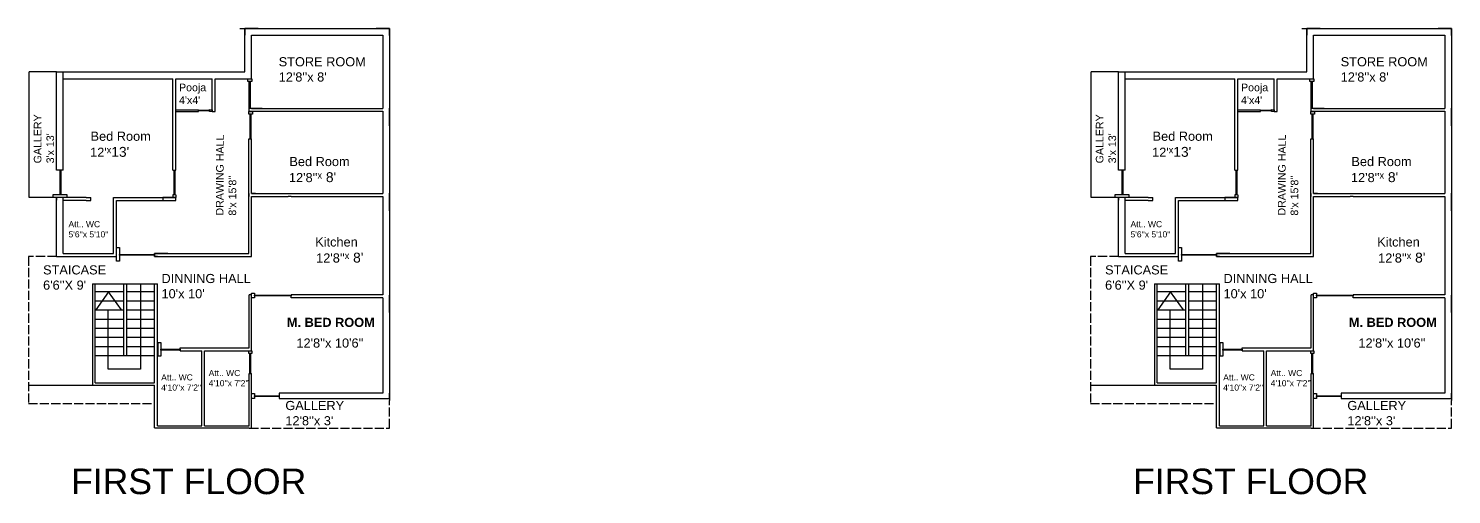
# Model space of a CAD drawing. Header units: feet. Extents: x -818749 to 7402802, y -779513 to 6609444.
# Drawn here: x -817552 to -815680, y -775406 to -774793 of the extents above; entities that cross this region are included whole.
import ezdxf

# ---------------------------------------------------------------- set-up
doc = ezdxf.new("R2010")
doc.units = ezdxf.units.FT
doc.header["$MEASUREMENT"] = 0
doc.linetypes.add('ACAD_ISO02W100', pattern=[15, 12, -3])
doc.linetypes.add('CENTER2', pattern=[1.125, 0.75, -0.125, 0.125, -0.125])
doc.layers.add('GRID', color=7, linetype='CENTER2', plot=False)
doc.styles.get("Standard").update_dxf_attribs({"font": 'arial.ttf'})

msp = doc.modelspace()

# ---------------------------------------------------------------- linework, layer by layer
at = {"linetype": 'ACAD_ISO02W100'}
for p, q in [((-817273.81727, -774793.48797), (-817267.27457, -774793.48797)), ((-817273.81727, -774793.48797), (-817267.27457, -774793.48797)), ((-815877.15044, -774793.48797), (-815870.60775, -774793.48797)), ((-815877.15044, -774793.48797), (-815870.60775, -774793.48797)), ((-817514.95457, -775093.16797), (-817551.79488, -775093.16773)), ((-817551.79488, -775093.16773), (-817551.79488, -775286.32797)), ((-817514.95457, -775093.16797), (-817551.79488, -775093.16773)), ((-817551.79488, -775093.16773), (-817551.79488, -775286.32797)), ((-816118.28775, -775093.16797), (-816155.12805, -775093.16773)), ((-816155.12805, -775093.16773), (-816155.12805, -775286.32797)), ((-816118.28775, -775093.16797), (-816155.12805, -775093.16773)), ((-816155.12805, -775093.16773), (-816155.12805, -775286.32797)), ((-817551.79488, -775286.32797), (-817385.94113, -775286.32962)), ((-817551.79488, -775286.32797), (-817385.94113, -775286.32962)), ((-817382.11457, -775282.48797), (-817382.11457, -775282.48797)), ((-817382.11457, -775282.48797), (-817382.11457, -775282.48797)), ((-817382.11457, -775282.48797), (-817382.11457, -775282.48797)), ((-817382.11457, -775282.48797), (-817382.11457, -775282.48797)), ((-817076.95457, -775318.5007), (-817076.95457, -775282.54067)), ((-817076.95457, -775318.5007), (-817076.95457, -775282.54067)), ((-816155.12805, -775286.32797), (-815989.27431, -775286.32962)), ((-816155.12805, -775286.32797), (-815989.27431, -775286.32962)), ((-815985.44775, -775282.48797), (-815985.44775, -775282.48797)), ((-815985.44775, -775282.48797), (-815985.44775, -775282.48797)), ((-815985.44775, -775282.48797), (-815985.44775, -775282.48797)), ((-815985.44775, -775282.48797), (-815985.44775, -775282.48797)), ((-815680.28775, -775318.5007), (-815680.28775, -775282.54067)), ((-815680.28775, -775318.5007), (-815680.28775, -775282.54067)), ((-817261.38233, -775318.5007), (-817076.95457, -775318.5007)), ((-817261.38233, -775318.5007), (-817076.95457, -775318.5007)), ((-815864.71551, -775318.5007), (-815680.28775, -775318.5007)), ((-815864.71551, -775318.5007), (-815680.28775, -775318.5007))]:
    msp.add_line(p, q, dxfattribs=at)
for p, q in [((-817267.27457, -774793.48797), (-817076.95457, -774793.48797)), ((-817267.27457, -774850.48797), (-817267.27457, -774793.48797)), ((-817267.27457, -774793.48797), (-817076.95457, -774793.48797)), ((-817267.27457, -774850.48797), (-817267.27457, -774793.48797)), ((-817258.27457, -774802.48797), (-817085.95457, -774802.48797)), ((-817258.27457, -774850.48797), (-817258.27457, -774802.48797)), ((-817258.27457, -774802.48797), (-817085.95457, -774802.48797)), ((-817258.27457, -774850.48797), (-817258.27457, -774802.48797)), ((-817085.95457, -774802.48797), (-817085.95457, -774850.48797)), ((-817085.95457, -774802.48797), (-817085.95457, -774850.48797)), ((-817076.95457, -774793.48797), (-817076.95457, -775282.54067)), ((-817076.95457, -774793.48797), (-817076.95457, -775282.54067)), ((-815870.60775, -774793.48797), (-815680.28775, -774793.48797)), ((-815870.60775, -774850.48797), (-815870.60775, -774793.48797)), ((-815870.60775, -774793.48797), (-815680.28775, -774793.48797)), ((-815870.60775, -774850.48797), (-815870.60775, -774793.48797)), ((-815861.60775, -774802.48797), (-815689.28775, -774802.48797)), ((-815861.60775, -774850.48797), (-815861.60775, -774802.48797)), ((-815861.60775, -774802.48797), (-815689.28775, -774802.48797)), ((-815861.60775, -774850.48797), (-815861.60775, -774802.48797)), ((-815689.28775, -774802.48797), (-815689.28775, -774850.48797)), ((-815689.28775, -774802.48797), (-815689.28775, -774850.48797)), ((-815680.28775, -774793.48797), (-815680.28775, -775282.54067)), ((-815680.28775, -774793.48797), (-815680.28775, -775282.54067)), ((-817505.95457, -774850.48797), (-817267.27457, -774850.48797)), ((-817505.95457, -774850.48797), (-817267.27457, -774850.48797)), ((-817505.95457, -774859.48797), (-817361.95457, -774859.48797)), ((-817505.95457, -774979.48797), (-817505.95457, -774859.48797)), ((-817505.95457, -774859.48797), (-817361.95457, -774859.48797)), ((-817505.95457, -774979.48797), (-817505.95457, -774859.48797)), ((-817361.95457, -774979.48797), (-817361.95457, -774859.48797)), ((-817361.95457, -774979.48797), (-817361.95457, -774859.48797)), ((-817358.11457, -774859.48797), (-817310.11457, -774859.48797)), ((-817358.11457, -774979.48797), (-817358.11457, -774859.48797)), ((-817358.11457, -774859.48797), (-817310.11457, -774859.48797)), ((-817358.11457, -774979.48797), (-817358.11457, -774859.48797)), ((-817310.11457, -774902.50383), (-817310.11457, -774859.48797)), ((-817310.11457, -774902.50383), (-817310.11457, -774859.48797)), ((-817306.27457, -774859.48797), (-817262.11457, -774859.48797)), ((-817306.27457, -774902.50383), (-817306.27457, -774859.48797)), ((-817306.27457, -774859.48797), (-817258.27457, -774859.48797)), ((-817306.27457, -774902.50383), (-817306.27457, -774859.48797)), ((-817258.27457, -774859.48797), (-817258.27457, -774850.48797)), ((-817258.27457, -774859.48797), (-817258.27457, -774850.48797)), ((-817085.95457, -774850.48797), (-817085.95457, -774898.48797)), ((-817085.95457, -774850.48797), (-817085.95457, -774898.48797)), ((-816109.28775, -774850.48797), (-815870.60775, -774850.48797)), ((-816109.28775, -774850.48797), (-815870.60775, -774850.48797)), ((-816109.28775, -774859.48797), (-815965.28775, -774859.48797)), ((-816109.28775, -774979.48797), (-816109.28775, -774859.48797)), ((-816109.28775, -774859.48797), (-815965.28775, -774859.48797)), ((-816109.28775, -774979.48797), (-816109.28775, -774859.48797)), ((-815965.28775, -774979.48797), (-815965.28775, -774859.48797)), ((-815965.28775, -774979.48797), (-815965.28775, -774859.48797)), ((-815961.44775, -774859.48797), (-815913.44775, -774859.48797)), ((-815961.44775, -774979.48797), (-815961.44775, -774859.48797)), ((-815961.44775, -774859.48797), (-815913.44775, -774859.48797)), ((-815961.44775, -774979.48797), (-815961.44775, -774859.48797)), ((-815913.44775, -774902.50383), (-815913.44775, -774859.48797)), ((-815913.44775, -774902.50383), (-815913.44775, -774859.48797)), ((-815909.60775, -774859.48797), (-815865.44775, -774859.48797)), ((-815909.60775, -774902.50383), (-815909.60775, -774859.48797)), ((-815909.60775, -774859.48797), (-815861.60775, -774859.48797)), ((-815909.60775, -774902.50383), (-815909.60775, -774859.48797)), ((-815861.60775, -774859.48797), (-815861.60775, -774850.48797)), ((-815861.60775, -774859.48797), (-815861.60775, -774850.48797)), ((-815689.28775, -774850.48797), (-815689.28775, -774898.48797)), ((-815689.28775, -774850.48797), (-815689.28775, -774898.48797)), ((-817358.11457, -774900.30494), (-817328.11457, -774900.30494)), ((-817358.11457, -774902.50383), (-817328.11457, -774902.50383)), ((-817358.11457, -774902.50383), (-817328.11457, -774902.50383)), ((-817358.11457, -774902.50383), (-817328.11457, -774902.50383)), ((-817328.11457, -774902.50383), (-817328.11457, -774900.30494)), ((-817310.11457, -774902.50383), (-817306.27457, -774902.50383)), ((-817310.11457, -774902.50383), (-817306.27457, -774902.50383)), ((-817310.11457, -774902.50383), (-817306.27457, -774902.50383)), ((-817310.11457, -774902.50383), (-817306.27457, -774902.50383)), ((-817258.27457, -774898.48797), (-817085.95457, -774898.48797)), ((-817253.32628, -774898.48797), (-817085.95457, -774898.48797)), ((-817253.32628, -774902.32797), (-817085.95457, -774902.32797)), ((-817085.95457, -774902.32797), (-817085.95457, -775010.32797)), ((-817085.95457, -774902.32797), (-817085.95457, -775010.32797)), ((-815961.44775, -774900.30494), (-815931.44775, -774900.30494)), ((-815961.44775, -774902.50383), (-815931.44775, -774902.50383)), ((-815961.44775, -774902.50383), (-815931.44775, -774902.50383)), ((-815961.44775, -774902.50383), (-815931.44775, -774902.50383)), ((-815931.44775, -774902.50383), (-815931.44775, -774900.30494)), ((-815913.44775, -774902.50383), (-815909.60775, -774902.50383)), ((-815913.44775, -774902.50383), (-815909.60775, -774902.50383)), ((-815913.44775, -774902.50383), (-815909.60775, -774902.50383)), ((-815913.44775, -774902.50383), (-815909.60775, -774902.50383)), ((-815861.60775, -774898.48797), (-815689.28775, -774898.48797)), ((-815856.65946, -774898.48797), (-815689.28775, -774898.48797)), ((-815856.65946, -774902.32797), (-815689.28775, -774902.32797)), ((-815689.28775, -774902.32797), (-815689.28775, -775010.32797)), ((-815689.28775, -774902.32797), (-815689.28775, -775010.32797)), ((-817262.11457, -775089.32797), (-817262.11457, -774938.32797)), ((-817262.11457, -774938.32797), (-817258.27457, -774938.32797)), ((-817262.11457, -775089.32797), (-817262.11457, -774938.32797)), ((-817258.27457, -775010.32797), (-817258.27457, -774938.32797)), ((-817258.27457, -775010.32797), (-817258.27457, -774938.32797)), ((-815865.44775, -775089.32797), (-815865.44775, -774938.32797)), ((-815865.44775, -774938.32797), (-815861.60775, -774938.32797)), ((-815865.44775, -775089.32797), (-815865.44775, -774938.32797)), ((-815861.60775, -775010.32797), (-815861.60775, -774938.32797)), ((-815861.60775, -775010.32797), (-815861.60775, -774938.32797)), ((-817361.95457, -774979.48797), (-817358.11457, -774979.48797)), ((-815965.28775, -774979.48797), (-815961.44775, -774979.48797)), ((-817514.95457, -775093.15166), (-817514.95457, -775015.47187)), ((-817505.95457, -775015.48797), (-817505.95457, -775015.43301)), ((-817505.95457, -775015.48797), (-817505.95457, -775015.43301)), ((-817505.95457, -775089.32797), (-817505.95457, -775015.48797)), ((-817505.95457, -775089.32797), (-817505.95457, -775019.32797)), ((-817475.95457, -775015.48797), (-817469.95457, -775015.48797)), ((-817475.95457, -775015.48797), (-817469.95457, -775015.48797)), ((-817475.95457, -775019.32797), (-817469.95457, -775019.32797)), ((-817475.95457, -775019.32797), (-817469.95457, -775019.32797)), ((-817469.95457, -775019.32797), (-817469.95457, -775015.48797)), ((-817439.95457, -775015.48797), (-817361.95457, -775015.48797)), ((-817439.95457, -775015.48797), (-817358.11457, -775015.48797)), ((-817439.95457, -775089.32797), (-817439.95457, -775019.32797)), ((-817439.95457, -775089.32797), (-817439.95457, -775019.32797)), ((-817436.11457, -775019.32797), (-817361.95457, -775019.32797)), ((-817436.11457, -775089.32797), (-817436.11457, -775019.32797)), ((-817436.11457, -775019.32797), (-817358.11457, -775019.32797)), ((-817436.11457, -775093.16797), (-817436.11457, -775019.32797)), ((-817358.11457, -775019.32797), (-817358.11457, -775015.48797)), ((-817358.11457, -775019.32797), (-817358.11457, -775015.48797)), ((-817258.27457, -775010.32797), (-817085.95457, -775010.32797)), ((-817258.27457, -775010.32797), (-817085.95457, -775010.32797)), ((-817258.27457, -775014.16797), (-817210.27457, -775014.16797)), ((-817258.27457, -775089.32797), (-817258.27457, -775014.16797)), ((-817258.27457, -775014.16797), (-817210.27457, -775014.16797)), ((-817258.27457, -775089.32797), (-817258.27457, -775014.16797)), ((-817206.43457, -775014.16797), (-817165.49569, -775014.16797)), ((-817206.43457, -775014.16797), (-817165.49569, -775014.16797)), ((-817165.49569, -775014.16797), (-817085.95457, -775014.16797)), ((-817161.65569, -775014.16797), (-817085.95457, -775014.16797)), ((-817085.95457, -775014.16797), (-817085.95457, -775143.70067)), ((-817085.95457, -775014.16797), (-817085.95457, -775143.70067)), ((-816118.28775, -775093.15166), (-816118.28775, -775015.47187)), ((-816109.28775, -775015.48797), (-816109.28775, -775015.43301)), ((-816109.28775, -775015.48797), (-816109.28775, -775015.43301)), ((-816109.28775, -775089.32797), (-816109.28775, -775015.48797)), ((-816109.28775, -775089.32797), (-816109.28775, -775019.32797)), ((-816079.28775, -775015.48797), (-816073.28775, -775015.48797)), ((-816079.28775, -775015.48797), (-816073.28775, -775015.48797)), ((-816079.28775, -775019.32797), (-816073.28775, -775019.32797)), ((-816079.28775, -775019.32797), (-816073.28775, -775019.32797)), ((-816073.28775, -775019.32797), (-816073.28775, -775015.48797)), ((-816043.28775, -775015.48797), (-815965.28775, -775015.48797)), ((-816043.28775, -775015.48797), (-815961.44775, -775015.48797)), ((-816043.28775, -775089.32797), (-816043.28775, -775019.32797)), ((-816043.28775, -775089.32797), (-816043.28775, -775019.32797)), ((-816039.44775, -775019.32797), (-815965.28775, -775019.32797)), ((-816039.44775, -775089.32797), (-816039.44775, -775019.32797)), ((-816039.44775, -775019.32797), (-815961.44775, -775019.32797)), ((-816039.44775, -775093.16797), (-816039.44775, -775019.32797)), ((-815961.44775, -775019.32797), (-815961.44775, -775015.48797)), ((-815961.44775, -775019.32797), (-815961.44775, -775015.48797)), ((-815861.60775, -775010.32797), (-815689.28775, -775010.32797)), ((-815861.60775, -775010.32797), (-815689.28775, -775010.32797)), ((-815861.60775, -775014.16797), (-815813.60775, -775014.16797)), ((-815861.60775, -775089.32797), (-815861.60775, -775014.16797)), ((-815861.60775, -775014.16797), (-815813.60775, -775014.16797)), ((-815861.60775, -775089.32797), (-815861.60775, -775014.16797)), ((-815809.76775, -775014.16797), (-815768.82886, -775014.16797)), ((-815809.76775, -775014.16797), (-815768.82886, -775014.16797)), ((-815768.82886, -775014.16797), (-815689.28775, -775014.16797)), ((-815764.98886, -775014.16797), (-815689.28775, -775014.16797)), ((-815689.28775, -775014.16797), (-815689.28775, -775143.70067)), ((-815689.28775, -775014.16797), (-815689.28775, -775143.70067)), ((-817514.95457, -775093.16797), (-817436.11457, -775093.16797)), ((-817514.95457, -775093.16797), (-817436.11457, -775093.16797)), ((-817505.95457, -775089.32797), (-817439.95457, -775089.32797)), ((-817505.95457, -775089.32797), (-817439.95457, -775089.32797)), ((-817386.19038, -775089.32797), (-817361.95457, -775089.32797)), ((-817386.19038, -775089.32797), (-817358.11457, -775089.32797)), ((-817386.19038, -775089.32797), (-817386.19038, -775093.16797)), ((-817386.19038, -775093.16797), (-817386.19038, -775089.32797)), ((-817386.19038, -775093.16797), (-817385.95457, -775093.16797)), ((-817386.19038, -775093.16797), (-817385.95457, -775093.16797)), ((-817386.19038, -775093.16797), (-817386.19038, -775093.16797)), ((-817382.11457, -775093.16797), (-817385.95457, -775093.16797)), ((-817382.11457, -775093.16797), (-817262.11457, -775093.16797)), ((-817382.11457, -775093.16797), (-817262.11457, -775093.16797)), ((-817358.11457, -775089.32797), (-817262.11457, -775089.32797)), ((-817358.11457, -775089.32797), (-817262.11457, -775089.32797)), ((-816118.28775, -775093.16797), (-816039.44775, -775093.16797)), ((-816118.28775, -775093.16797), (-816039.44775, -775093.16797)), ((-816109.28775, -775089.32797), (-816043.28775, -775089.32797)), ((-816109.28775, -775089.32797), (-816043.28775, -775089.32797)), ((-815989.52355, -775089.32797), (-815965.28775, -775089.32797)), ((-815989.52355, -775089.32797), (-815961.44775, -775089.32797)), ((-815989.52355, -775089.32797), (-815989.52355, -775093.16797)), ((-815989.52355, -775093.16797), (-815989.52355, -775089.32797)), ((-815989.52355, -775093.16797), (-815989.28775, -775093.16797)), ((-815989.52355, -775093.16797), (-815989.28775, -775093.16797)), ((-815989.52355, -775093.16797), (-815989.52355, -775093.16797)), ((-815985.44775, -775093.16797), (-815989.28775, -775093.16797)), ((-815985.44775, -775093.16797), (-815865.44775, -775093.16797)), ((-815985.44775, -775093.16797), (-815865.44775, -775093.16797)), ((-815961.44775, -775089.32797), (-815865.44775, -775089.32797)), ((-815961.44775, -775089.32797), (-815865.44775, -775089.32797)), ((-817467.79488, -775129.16728), (-817385.95457, -775129.16797)), ((-817467.79488, -775129.16728), (-817385.95457, -775129.16797)), ((-817463.95598, -775259.32833), (-817463.95488, -775129.16731)), ((-817463.95598, -775259.32833), (-817463.95488, -775129.16731)), ((-817463.95496, -775139.32833), (-817426.95481, -775139.32864)), ((-817463.95496, -775139.32833), (-817426.95481, -775139.32864)), ((-817446.60013, -775139.66341), (-817462.99954, -775163.32847)), ((-817446.60013, -775139.66341), (-817462.99954, -775163.32847)), ((-817429.36755, -775163.32847), (-817446.60013, -775139.66341)), ((-817429.36755, -775163.32847), (-817446.60013, -775139.66341)), ((-817426.95473, -775129.16762), (-817426.95552, -775223.32864)), ((-817422.95473, -775129.16766), (-817422.95552, -775223.32867)), ((-817422.95481, -775139.32867), (-817385.95496, -775139.32899)), ((-817422.95481, -775139.32867), (-817385.95496, -775139.32899)), ((-817404.40273, -775129.16782), (-817404.40273, -775241.33777)), ((-817404.40273, -775129.16782), (-817404.40273, -775241.33777)), ((-817385.95207, -775129.17659), (-817382.13088, -775129.17632)), ((-817385.94301, -775259.32899), (-817385.95207, -775129.17659)), ((-817385.94301, -775259.32899), (-817385.95207, -775129.17659)), ((-817382.21521, -775315.44629), (-817382.13088, -775129.17632)), ((-817382.21521, -775315.44629), (-817382.13088, -775129.17632)), ((-816071.12805, -775129.16728), (-815989.28775, -775129.16797)), ((-816071.12805, -775129.16728), (-815989.28775, -775129.16797)), ((-816067.28915, -775259.32833), (-816067.28805, -775129.16731)), ((-816067.28915, -775259.32833), (-816067.28805, -775129.16731)), ((-816067.28814, -775139.32833), (-816030.28799, -775139.32864)), ((-816067.28814, -775139.32833), (-816030.28799, -775139.32864)), ((-816049.9333, -775139.66341), (-816066.33272, -775163.32847)), ((-816049.9333, -775139.66341), (-816066.33272, -775163.32847)), ((-816032.70072, -775163.32847), (-816049.9333, -775139.66341)), ((-816032.70072, -775163.32847), (-816049.9333, -775139.66341)), ((-816030.2879, -775129.16762), (-816030.2887, -775223.32864)), ((-816026.2879, -775129.16766), (-816026.2887, -775223.32867)), ((-816026.28799, -775139.32867), (-815989.28814, -775139.32899)), ((-816026.28799, -775139.32867), (-815989.28814, -775139.32899)), ((-816007.7359, -775129.16782), (-816007.7359, -775241.33777)), ((-816007.7359, -775129.16782), (-816007.7359, -775241.33777)), ((-815989.28524, -775129.17659), (-815985.46405, -775129.17632)), ((-815989.27619, -775259.32899), (-815989.28524, -775129.17659)), ((-815989.27619, -775259.32899), (-815989.28524, -775129.17659)), ((-815985.54839, -775315.44629), (-815985.46405, -775129.17632)), ((-815985.54839, -775315.44629), (-815985.46405, -775129.17632)), ((-817463.95507, -775151.32833), (-817426.95491, -775151.32864)), ((-817463.95507, -775151.32833), (-817426.95491, -775151.32864)), ((-817422.95491, -775151.32867), (-817385.95507, -775151.32899)), ((-817422.95491, -775151.32867), (-817385.95507, -775151.32899)), ((-817261.38136, -775213.16797), (-817261.38136, -775143.70067)), ((-817258.27457, -775143.70067), (-817261.38136, -775143.70067)), ((-817258.27457, -775217.00797), (-817258.27457, -775143.70067)), ((-817258.27457, -775217.00797), (-817258.27457, -775146.68897)), ((-817085.95457, -775143.70067), (-817206.30686, -775143.70067)), ((-817206.30686, -775147.54067), (-817206.30686, -775143.70067)), ((-817085.95457, -775147.54067), (-817206.30686, -775147.54067)), ((-817085.95457, -775147.54067), (-817206.30686, -775147.54067)), ((-817206.30686, -775147.54067), (-817206.30686, -775147.54067)), ((-817085.95457, -775147.54067), (-817085.95457, -775272.68897)), ((-817085.95457, -775147.54067), (-817085.95457, -775272.68897)), ((-816067.28824, -775151.32833), (-816030.28809, -775151.32864)), ((-816067.28824, -775151.32833), (-816030.28809, -775151.32864)), ((-816026.28809, -775151.32867), (-815989.28824, -775151.32899)), ((-816026.28809, -775151.32867), (-815989.28824, -775151.32899)), ((-815864.71454, -775213.16797), (-815864.71454, -775143.70067)), ((-815861.60775, -775143.70067), (-815864.71454, -775143.70067)), ((-815861.60775, -775217.00797), (-815861.60775, -775143.70067)), ((-815861.60775, -775217.00797), (-815861.60775, -775146.68897)), ((-815689.28775, -775143.70067), (-815809.64003, -775143.70067)), ((-815809.64003, -775147.54067), (-815809.64003, -775143.70067)), ((-815689.28775, -775147.54067), (-815809.64003, -775147.54067)), ((-815689.28775, -775147.54067), (-815809.64003, -775147.54067)), ((-815809.64003, -775147.54067), (-815809.64003, -775147.54067)), ((-815689.28775, -775147.54067), (-815689.28775, -775272.68897)), ((-815689.28775, -775147.54067), (-815689.28775, -775272.68897)), ((-817463.95527, -775175.32833), (-817426.95512, -775175.32864)), ((-817463.95527, -775175.32833), (-817426.95512, -775175.32864)), ((-817463.95517, -775163.32833), (-817426.95502, -775163.32864)), ((-817463.95517, -775163.32833), (-817426.95502, -775163.32864)), ((-817447.1393, -775241.33777), (-817447.13864, -775163.32847)), ((-817447.1393, -775241.33777), (-817447.13864, -775163.32847)), ((-817422.95512, -775175.32867), (-817385.95527, -775175.32899)), ((-817422.95512, -775175.32867), (-817385.95527, -775175.32899)), ((-817422.95502, -775163.32867), (-817385.95517, -775163.32899)), ((-817422.95502, -775163.32867), (-817385.95517, -775163.32899)), ((-816067.28844, -775175.32833), (-816030.28829, -775175.32864)), ((-816067.28844, -775175.32833), (-816030.28829, -775175.32864)), ((-816067.28834, -775163.32833), (-816030.28819, -775163.32864)), ((-816067.28834, -775163.32833), (-816030.28819, -775163.32864)), ((-816050.47248, -775241.33777), (-816050.47182, -775163.32847)), ((-816050.47248, -775241.33777), (-816050.47182, -775163.32847)), ((-816026.28829, -775175.32867), (-815989.28844, -775175.32899)), ((-816026.28829, -775175.32867), (-815989.28844, -775175.32899)), ((-816026.28819, -775163.32867), (-815989.28834, -775163.32899)), ((-816026.28819, -775163.32867), (-815989.28834, -775163.32899)), ((-817463.95537, -775187.32833), (-817426.95522, -775187.32864)), ((-817463.95537, -775187.32833), (-817426.95522, -775187.32864)), ((-817422.95522, -775187.32867), (-817385.95537, -775187.32899)), ((-817422.95522, -775187.32867), (-817385.95537, -775187.32899)), ((-816067.28854, -775187.32833), (-816030.28839, -775187.32864)), ((-816067.28854, -775187.32833), (-816030.28839, -775187.32864)), ((-816026.28839, -775187.32867), (-815989.28854, -775187.32899)), ((-816026.28839, -775187.32867), (-815989.28854, -775187.32899)), ((-817463.95557, -775211.32833), (-817426.95542, -775211.32864)), ((-817463.95557, -775211.32833), (-817426.95542, -775211.32864)), ((-817463.95547, -775199.32833), (-817426.95532, -775199.32864)), ((-817463.95547, -775199.32833), (-817426.95532, -775199.32864)), ((-817422.95542, -775211.32867), (-817385.95557, -775211.32899)), ((-817422.95542, -775211.32867), (-817385.95557, -775211.32899)), ((-817422.95532, -775199.32867), (-817385.95547, -775199.32899)), ((-817422.95532, -775199.32867), (-817385.95547, -775199.32899)), ((-817352.17064, -775217.00797), (-817352.1689, -775213.16797)), ((-817352.1689, -775213.16797), (-817262.11457, -775213.16797)), ((-817352.1689, -775213.16797), (-817261.38136, -775213.16797)), ((-816067.28875, -775211.32833), (-816030.2886, -775211.32864)), ((-816067.28875, -775211.32833), (-816030.2886, -775211.32864)), ((-816067.28865, -775199.32833), (-816030.28849, -775199.32864)), ((-816067.28865, -775199.32833), (-816030.28849, -775199.32864)), ((-816026.2886, -775211.32867), (-815989.28875, -775211.32899)), ((-816026.2886, -775211.32867), (-815989.28875, -775211.32899)), ((-816026.28849, -775199.32867), (-815989.28865, -775199.32899)), ((-816026.28849, -775199.32867), (-815989.28865, -775199.32899)), ((-815955.50382, -775217.00797), (-815955.50208, -775213.16797)), ((-815955.50208, -775213.16797), (-815865.44775, -775213.16797)), ((-815955.50208, -775213.16797), (-815864.71454, -775213.16797)), ((-817463.95568, -775223.32833), (-817385.95568, -775223.32899)), ((-817463.95568, -775223.32833), (-817385.95568, -775223.32899)), ((-817352.17064, -775217.00797), (-817323.95296, -775217.00797)), ((-817352.17064, -775217.00797), (-817323.95296, -775217.00797)), ((-817323.76649, -775315.4728), (-817323.95296, -775217.00797)), ((-817323.76649, -775315.4728), (-817323.95296, -775217.00797)), ((-817320.1299, -775315.47445), (-817320.11471, -775217.00797)), ((-817320.1299, -775315.47445), (-817320.11471, -775217.00797)), ((-817320.11471, -775217.00797), (-817262.11457, -775217.00797)), ((-817320.11471, -775217.00797), (-817258.27457, -775217.00797)), ((-816067.28885, -775223.32833), (-815989.28885, -775223.32899)), ((-816067.28885, -775223.32833), (-815989.28885, -775223.32899)), ((-815955.50382, -775217.00797), (-815927.28613, -775217.00797)), ((-815955.50382, -775217.00797), (-815927.28613, -775217.00797)), ((-815927.09966, -775315.4728), (-815927.28613, -775217.00797)), ((-815927.09966, -775315.4728), (-815927.28613, -775217.00797)), ((-815923.46307, -775315.47445), (-815923.44788, -775217.00797)), ((-815923.46307, -775315.47445), (-815923.44788, -775217.00797)), ((-815923.44788, -775217.00797), (-815865.44775, -775217.00797)), ((-815923.44788, -775217.00797), (-815861.60775, -775217.00797)), ((-817404.40273, -775241.33777), (-817447.1393, -775241.33777)), ((-817404.40273, -775241.33777), (-817447.1393, -775241.33777)), ((-817261.38136, -775315.50105), (-817261.38136, -775247.00797)), ((-817261.38136, -775247.00797), (-817258.27457, -775247.00797)), ((-817258.27457, -775272.68897), (-817258.27457, -775247.00797)), ((-817258.27457, -775275.62531), (-817258.27457, -775247.00797)), ((-816007.7359, -775241.33777), (-816050.47248, -775241.33777)), ((-816007.7359, -775241.33777), (-816050.47248, -775241.33777)), ((-815864.71454, -775315.50105), (-815864.71454, -775247.00797)), ((-815864.71454, -775247.00797), (-815861.60775, -775247.00797)), ((-815861.60775, -775272.68897), (-815861.60775, -775247.00797)), ((-815861.60775, -775275.62531), (-815861.60775, -775247.00797)), ((-817551.79488, -775262.31622), (-817385.9428, -775262.31728)), ((-817551.79488, -775262.31622), (-817385.9428, -775262.31728)), ((-817463.95598, -775259.32849), (-817385.94301, -775259.32899)), ((-817463.95598, -775259.32849), (-817385.94301, -775259.32899)), ((-817385.9389, -775318.38099), (-817385.9428, -775262.31728)), ((-817385.9389, -775318.38099), (-817385.9428, -775262.31728)), ((-817382.19116, -775259.32901), (-817382.18981, -775259.32901)), ((-817382.19116, -775259.32901), (-817382.18981, -775259.32901)), ((-816155.12805, -775262.31622), (-815989.27598, -775262.31728)), ((-816155.12805, -775262.31622), (-815989.27598, -775262.31728)), ((-816067.28915, -775259.32849), (-815989.27619, -775259.32899)), ((-816067.28915, -775259.32849), (-815989.27619, -775259.32899)), ((-815989.27208, -775318.38099), (-815989.27598, -775262.31728)), ((-815989.27208, -775318.38099), (-815989.27598, -775262.31728)), ((-815985.52433, -775259.32901), (-815985.52298, -775259.32901)), ((-815985.52433, -775259.32901), (-815985.52298, -775259.32901)), ((-817258.27457, -775318.5007), (-817258.27457, -775275.62531)), ((-817258.27457, -775318.5007), (-817258.27457, -775275.62531)), ((-817085.95457, -775272.68897), (-817222.27457, -775272.68897)), ((-815861.60775, -775318.5007), (-815861.60775, -775275.62531)), ((-815861.60775, -775318.5007), (-815861.60775, -775275.62531)), ((-815689.28775, -775272.68897), (-815825.60775, -775272.68897)), ((-817385.9389, -775318.38099), (-817261.59674, -775318.43728)), ((-817385.9389, -775318.38099), (-817261.59674, -775318.43728)), ((-817382.21521, -775315.44629), (-817323.76649, -775315.47196)), ((-817382.21521, -775315.44629), (-817323.76649, -775315.47196)), ((-817352.21522, -775315.45987), (-817352.21522, -775315.45947)), ((-817320.12989, -775315.47356), (-817261.38137, -775315.49937)), ((-817320.12989, -775315.47356), (-817261.38137, -775315.49937)), ((-815989.27208, -775318.38099), (-815864.92991, -775318.43728)), ((-815989.27208, -775318.38099), (-815864.92991, -775318.43728)), ((-815985.54839, -775315.44629), (-815927.09967, -775315.47196)), ((-815985.54839, -775315.44629), (-815927.09967, -775315.47196)), ((-815955.54839, -775315.45987), (-815955.54839, -775315.45947)), ((-815923.46307, -775315.47356), (-815864.71455, -775315.49937)), ((-815923.46307, -775315.47356), (-815864.71455, -775315.49937))]:
    msp.add_line(p, q)
at = {"linetype": 'ByBlock'}
for p, q in [((-817249.69346, -774793.52018), (-817267.27457, -774793.48797)), ((-817267.27457, -774793.48797), (-817267.27457, -774802.48797)), ((-817249.69346, -774802.52018), (-817249.69346, -774802.48797)), ((-817076.95457, -774793.52018), (-817094.53569, -774793.48797)), ((-817094.53569, -774802.48797), (-817085.95457, -774802.50369)), ((-817076.95457, -774802.52018), (-817076.95457, -774793.52018)), ((-815853.02663, -774793.52018), (-815870.60775, -774793.48797)), ((-815870.60775, -774793.48797), (-815870.60775, -774802.48797)), ((-815853.02663, -774802.52018), (-815853.02663, -774802.48797)), ((-815680.28775, -774793.52018), (-815697.86886, -774793.48797)), ((-815697.86886, -774802.48797), (-815689.28775, -774802.50369)), ((-815680.28775, -774802.52018), (-815680.28775, -774793.52018)), ((-817505.95457, -774873.46715), (-817505.95457, -774850.48797)), ((-816109.28775, -774873.46715), (-816109.28775, -774850.48797)), ((-817244.53573, -774898.50408), (-817262.11684, -774898.47187)), ((-817262.11684, -774898.47187), (-817262.11684, -774902.31187)), ((-817262.11684, -774902.31187), (-817253.32628, -774902.32797)), ((-817085.95457, -774898.28092), (-817085.95457, -774898.48797)), ((-817085.95457, -774902.32797), (-817085.95457, -774921.2601)), ((-817076.95457, -774921.2601), (-817076.95457, -774898.28092)), ((-815847.8689, -774898.50408), (-815865.45001, -774898.47187)), ((-815865.45001, -774898.47187), (-815865.45001, -774902.31187)), ((-815865.45001, -774902.31187), (-815856.65946, -774902.32797)), ((-815689.28775, -774898.28092), (-815689.28775, -774898.48797)), ((-815689.28775, -774902.32797), (-815689.28775, -774921.2601)), ((-815680.28775, -774921.2601), (-815680.28775, -774898.28092)), ((-817505.95457, -774979.48797), (-817514.95457, -774979.48797)), ((-816109.28775, -774979.48797), (-816118.28775, -774979.48797)), ((-817514.95457, -775015.47187), (-817514.96161, -775019.31266)), ((-817514.96161, -775019.31266), (-817514.95457, -775019.31268)), ((-817475.95457, -775015.48797), (-817514.95447, -775015.41652)), ((-817475.95457, -775019.32797), (-817505.95457, -775019.32916)), ((-817497.81522, -775019.34408), (-817497.81522, -775019.32884)), ((-817439.95457, -775019.32797), (-817439.95457, -775015.48797)), ((-817375.23639, -775015.47187), (-817375.24343, -775019.31266)), ((-817375.24343, -775019.31266), (-817358.09704, -775019.34408)), ((-817358.09704, -775015.50408), (-817375.23639, -775015.47187)), ((-817358.09704, -775019.34408), (-817358.09704, -775015.50408)), ((-817262.11457, -775010.31187), (-817262.11457, -775014.16797)), ((-817253.32402, -775010.32797), (-817258.27457, -775010.3189)), ((-817085.95457, -775010.09886), (-817085.95457, -775010.32797)), ((-817085.95457, -775014.16797), (-817085.95457, -775033.07804)), ((-817076.95457, -775033.07804), (-817076.95457, -775010.09886)), ((-816118.28775, -775015.47187), (-816118.29478, -775019.31266)), ((-816118.29478, -775019.31266), (-816118.28775, -775019.31268)), ((-816079.28775, -775015.48797), (-816118.28765, -775015.41652)), ((-816079.28775, -775019.32797), (-816109.28775, -775019.32916)), ((-816101.14839, -775019.34408), (-816101.14839, -775019.32884)), ((-816043.28775, -775019.32797), (-816043.28775, -775015.48797)), ((-815978.56957, -775015.47187), (-815978.5766, -775019.31266)), ((-815978.5766, -775019.31266), (-815961.43021, -775019.34408)), ((-815961.43021, -775015.50408), (-815978.56957, -775015.47187)), ((-815961.43021, -775019.34408), (-815961.43021, -775015.50408)), ((-815865.44775, -775010.31187), (-815865.44775, -775014.16797)), ((-815856.65719, -775010.32797), (-815861.60775, -775010.3189)), ((-815689.28775, -775010.09886), (-815689.28775, -775010.32797)), ((-815689.28775, -775014.16797), (-815689.28775, -775033.07804)), ((-815680.28775, -775033.07804), (-815680.28775, -775010.09886)), ((-817467.80805, -775093.15187), (-817459.01749, -775093.16797)), ((-817450.22693, -775093.18408), (-817450.22693, -775093.16797)), ((-817368.60927, -775089.34408), (-817386.19038, -775089.31187)), ((-817386.19038, -775089.31187), (-817386.19038, -775093.15187)), ((-817386.19038, -775093.15187), (-817368.60927, -775093.18408)), ((-816071.14122, -775093.15187), (-816062.35066, -775093.16797)), ((-816053.56011, -775093.18408), (-816053.56011, -775093.16797)), ((-815971.94244, -775089.34408), (-815989.52355, -775089.31187)), ((-815989.52355, -775089.31187), (-815989.52355, -775093.15187)), ((-815989.52355, -775093.15187), (-815971.94244, -775093.18408)), ((-817467.7946, -775129.16728), (-817467.79573, -775262.31676)), ((-816071.12778, -775129.16728), (-816071.1289, -775262.31676)), ((-817258.27457, -775166.67985), (-817258.27457, -775143.70067)), ((-817085.95457, -775147.54067), (-817085.95457, -775166.72879)), ((-817076.95457, -775166.72879), (-817076.95457, -775143.74962)), ((-815861.60775, -775166.67985), (-815861.60775, -775143.70067)), ((-815689.28775, -775147.54067), (-815689.28775, -775166.72879)), ((-815680.28775, -775166.72879), (-815680.28775, -775143.74962)), ((-817467.79573, -775239.33764), (-817467.79573, -775262.31682)), ((-817382.19116, -775262.31731), (-817382.19116, -775239.33813)), ((-816071.1289, -775239.33764), (-816071.1289, -775262.31682)), ((-815985.52433, -775262.31731), (-815985.52433, -775239.33813)), ((-817467.79573, -775262.31682), (-817458.79573, -775262.31682)), ((-817391.19116, -775262.31731), (-817385.9428, -775262.31731)), ((-816071.1289, -775262.31682), (-816062.1289, -775262.31682)), ((-815994.52433, -775262.31731), (-815989.27598, -775262.31731)), ((-817222.27457, -775272.68897), (-817222.27457, -775279.87691)), ((-817222.27457, -775279.87691), (-817076.95457, -775279.87691)), ((-817076.95457, -775279.87691), (-817076.95457, -775272.70508)), ((-815825.60775, -775272.68897), (-815825.60775, -775279.87691)), ((-815825.60775, -775279.87691), (-815680.28775, -775279.87691)), ((-815680.28775, -775279.87691), (-815680.28775, -775272.70508)), ((-817258.27457, -775318.5007), (-817258.27457, -775295.52153)), ((-815861.60775, -775318.5007), (-815861.60775, -775295.52153))]:
    msp.add_line(p, q, dxfattribs=at)
at = {"layer": 'GRID', "linetype": 'ByBlock'}
for p, q in [((-817550.95457, -775015.41652), (-817550.95457, -774850.48797)), ((-817514.95457, -774850.48797), (-817550.95457, -774850.48797)), ((-817514.95457, -774979.48797), (-817514.95457, -774850.48797)), ((-817514.95457, -774850.48797), (-817505.95457, -774850.48797)), ((-816154.28775, -775015.41652), (-816154.28775, -774850.48797)), ((-816118.28775, -774850.48797), (-816154.28775, -774850.48797)), ((-816118.28775, -774979.48797), (-816118.28775, -774850.48797)), ((-816118.28775, -774850.48797), (-816109.28775, -774850.48797)), ((-817514.95457, -775015.47187), (-817550.95457, -775015.41652)), ((-817206.43457, -775014.16797), (-817210.27457, -775014.16797)), ((-816118.28775, -775015.47187), (-816154.28775, -775015.41652)), ((-815809.76775, -775014.16797), (-815813.60775, -775014.16797)), ((-817262.11457, -775093.16797), (-817258.27457, -775093.16797)), ((-817258.27457, -775093.16797), (-817258.27457, -775089.32797)), ((-815865.44775, -775093.16797), (-815861.60775, -775093.16797)), ((-815861.60775, -775093.16797), (-815861.60775, -775089.32797)), ((-817261.59674, -775318.43728), (-817261.38233, -775318.5007)), ((-815864.92991, -775318.43728), (-815864.71551, -775318.5007))]:
    msp.add_line(p, q, dxfattribs=at)
for points in [[(-817258.23146, -774859.50257), (-817258.23146, -774863.27595), (-817263.24413, -774863.27595), (-817263.24413, -774859.50257)], [(-815861.56463, -774859.50257), (-815861.56463, -774863.27595), (-815866.5773, -774863.27595), (-815866.5773, -774859.50257)], [(-817260.40584, -774863.30909), (-817260.41142, -774898.47412), (-817261.36372, -774898.47412), (-817261.35814, -774863.30909)], [(-815863.73902, -774863.30909), (-815863.74459, -774898.47412), (-815864.69689, -774898.47412), (-815864.69132, -774863.30909)], [(-817313.91192, -774901.96366), (-817328.12282, -774901.88046), (-817328.10632, -774900.92831), (-817313.89542, -774901.0115)], [(-817310.09345, -774902.50383), (-817313.92452, -774902.5116), (-817313.88367, -774900.15439), (-817310.09345, -774900.22007)], [(-817257.02576, -774902.39952), (-817257.02576, -774906.1729), (-817262.03844, -774906.1729), (-817262.03844, -774902.39952)], [(-817259.20015, -774906.20604), (-817259.20015, -774938.32797), (-817260.15245, -774938.32797), (-817260.15245, -774906.20604)], [(-815917.24509, -774901.96366), (-815931.456, -774901.88046), (-815931.4395, -774900.92831), (-815917.22859, -774901.0115)], [(-815913.42663, -774902.50383), (-815917.25769, -774902.5116), (-815917.21685, -774900.15439), (-815913.42663, -774900.22007)], [(-815860.35894, -774902.39952), (-815860.35894, -774906.1729), (-815865.37161, -774906.1729), (-815865.37161, -774902.39952)], [(-815862.53332, -774906.20604), (-815862.53332, -774938.32797), (-815863.48563, -774938.32797), (-815863.48563, -774906.20604)], [(-817510.29863, -775011.68374), (-817510.29739, -774979.49609), (-817509.34509, -774979.49609), (-817509.34633, -775011.68374)], [(-817360.18673, -775011.87707), (-817360.18497, -774979.50358), (-817359.23267, -774979.50358), (-817359.23443, -775011.87707)], [(-816113.6318, -775011.68374), (-816113.63057, -774979.49609), (-816112.67827, -774979.49609), (-816112.6795, -775011.68374)], [(-815963.5199, -775011.87707), (-815963.51815, -774979.50358), (-815962.56584, -774979.50358), (-815962.5676, -775011.87707)], [(-817519.25301, -775015.45712), (-817519.25301, -775011.68374), (-817501.34425, -775011.68374), (-817501.34425, -775015.45712)], [(-817361.40731, -775015.51793), (-817361.40731, -775011.86555), (-817358.11514, -775011.88608), (-817358.1251, -775015.45298)], [(-816122.58618, -775015.45712), (-816122.58618, -775011.68374), (-816104.67742, -775011.68374), (-816104.67742, -775015.45712)], [(-815964.74048, -775015.51793), (-815964.74048, -775011.86555), (-815961.44831, -775011.88608), (-815961.45828, -775015.45298)], [(-817436.11457, -775081.45627), (-817431.91414, -775081.45627), (-817431.91414, -775099.36503), (-817436.11457, -775099.36503)], [(-816039.44775, -775081.45627), (-816035.24732, -775081.45627), (-816035.24732, -775099.36503), (-816039.44775, -775099.36503)], [(-817431.91414, -775090.41065), (-817386.19038, -775090.41065), (-817386.19038, -775091.36295), (-817431.91414, -775091.36295)], [(-816035.24732, -775090.41065), (-815989.52355, -775090.41065), (-815989.52355, -775091.36295), (-816035.24732, -775091.36295)], [(-817258.28847, -775141.2066), (-817254.51509, -775141.20936), (-817254.51971, -775147.54067), (-817258.27457, -775147.54067)], [(-817254.51971, -775143.83729), (-817206.30686, -775143.83729), (-817206.30686, -775144.78959), (-817254.51971, -775144.78959)], [(-815861.62164, -775141.2066), (-815857.84826, -775141.20936), (-815857.85288, -775147.54067), (-815861.60775, -775147.54067)], [(-815857.85288, -775143.83729), (-815809.64003, -775143.83729), (-815809.64003, -775144.78959), (-815857.85288, -775144.78959)], [(-817381.32774, -775206.14605), (-817377.55436, -775206.14605), (-817377.55436, -775224.05481), (-817381.32774, -775224.05481)], [(-817377.55436, -775215.10043), (-817352.16999, -775215.09688), (-817352.16999, -775216.04918), (-817377.55436, -775216.05273)], [(-815984.66092, -775206.14605), (-815980.88753, -775206.14605), (-815980.88753, -775224.05481), (-815984.66092, -775224.05481)], [(-815980.88753, -775215.10043), (-815955.50317, -775215.09688), (-815955.50317, -775216.04918), (-815980.88753, -775216.05273)], [(-817258.21394, -775217.0236), (-817258.21394, -775220.79698), (-817262.10429, -775220.79698), (-817262.10429, -775217.0236)], [(-817259.60132, -775220.79698), (-817259.60132, -775247.01952), (-817260.55362, -775247.01952), (-817260.55362, -775220.79698)], [(-815861.54712, -775217.0236), (-815861.54712, -775220.79698), (-815865.43747, -775220.79698), (-815865.43747, -775217.0236)], [(-815862.93449, -775220.79698), (-815862.93449, -775247.01952), (-815863.88679, -775247.01952), (-815863.88679, -775220.79698)], [(-817258.28847, -775273.2816), (-817254.51509, -775273.28436), (-817254.51971, -775279.61567), (-817258.27457, -775279.61567)], [(-817254.51971, -775276.04776), (-817222.27457, -775276.04776), (-817222.27457, -775277.00007), (-817254.51971, -775277.00007)], [(-815861.62164, -775273.2816), (-815857.84826, -775273.28436), (-815857.85288, -775279.61567), (-815861.60775, -775279.61567)], [(-815857.85288, -775276.04776), (-815825.60775, -775276.04776), (-815825.60775, -775277.00007), (-815857.85288, -775277.00007)]]:
    msp.add_lwpolyline(points, close=True, dxfattribs=at)

# ---------------------------------------------------------------- texts
at = {"linetype": 'ByBlock'}
for s, height, p in [('Bed Room', 12, (-817470.10367, -774941.06992)), ('Bed Room', 12, (-817470.10367, -774941.06992)), ('Bed Room', 12, (-816073.43684, -774941.06992)), ('Bed Room', 12, (-816073.43684, -774941.06992)), ("12'", 12, (-817470.70121, -774962.12309)), ("12'", 12, (-817470.70121, -774962.12309)), ("ˣ13'", 12.99996, (-817448.85401, -774962.12309)), ("ˣ13'", 12.99996, (-817448.85401, -774962.12309)), ("12'", 12, (-816074.03438, -774962.12309)), ("12'", 12, (-816074.03438, -774962.12309)), ("ˣ13'", 12.99996, (-816052.18718, -774962.12309)), ("ˣ13'", 12.99996, (-816052.18718, -774962.12309)), ('Bed Room', 12, (-817208.63047, -774974.32797)), ('Bed Room', 12, (-817208.63047, -774974.32797)), ('Bed Room', 12, (-815811.96365, -774974.32797)), ('Bed Room', 12, (-815811.96365, -774974.32797)), ("12'8''", 12, (-817209.22802, -774995.38114)), ("12'8''", 12, (-817209.22802, -774995.38114)), ("ˣ 8'", 12.99996, (-817171.6564, -774995.38114)), ("ˣ 8'", 12.99996, (-817171.6564, -774995.38114)), ("12'8''", 12, (-815812.56119, -774995.38114)), ("12'8''", 12, (-815812.56119, -774995.38114)), ("ˣ 8'", 12.99996, (-815774.98957, -774995.38114)), ("ˣ 8'", 12.99996, (-815774.98957, -774995.38114)), ('Kitchen', 12, (-817174.67256, -775080.00614)), ('Kitchen', 12, (-817174.67256, -775080.00614)), ('Kitchen', 12, (-815778.00574, -775080.00614)), ('Kitchen', 12, (-815778.00574, -775080.00614)), ("12'8''", 12, (-817173.44473, -775101.0593)), ("12'8''", 12, (-817173.44473, -775101.0593)), ("ˣ 8'", 12.99996, (-817135.87311, -775101.0593)), ("ˣ 8'", 12.99996, (-817135.87311, -775101.0593)), ("12'8''", 12, (-815776.7779, -775101.0593)), ("12'8''", 12, (-815776.7779, -775101.0593)), ("ˣ 8'", 12.99996, (-815739.20628, -775101.0593)), ("ˣ 8'", 12.99996, (-815739.20628, -775101.0593))]:
    msp.add_text(s, height=height, dxfattribs=at).set_placement(p)
at = {"layer": 'Defpoints', "linetype": 'ByBlock', "attachment_point": 1}
for s, width, heights, insert, char_height in [("Pooja\\P4'x4'", 216.8462515, [0], (-817353.78513, -774865.97528), 10), ("Pooja\\P4'x4'", 216.8462515, [0], (-815957.1183, -774865.97528), 10), ('{\\fArial|b1|i0|c0|p34;M. BED ROOM}', 116.9552336, [23.01049], (-817211.90034, -775173.65245), 12), ('{\\fArial|b1|i0|c0|p34;M. BED ROOM}', 116.9552336, [23.01049], (-815815.23351, -775173.65245), 12), ("12'8''x 10'6''", 138.5801276, [136.05347], (-817199.37019, -775200.82729), 12), ("12'8''x 10'6''", 138.5801276, [136.05347], (-815802.70336, -775200.82729), 12)]:
    msp.add_mtext_dynamic_manual_height_columns(s, width=width, gutter_width=445.0955, heights=heights, dxfattribs=dict(at, insert=insert, char_height=char_height))
at = {"layer": 'GRID', "linetype": 'ByBlock', "attachment_point": 1}
for s, width, gutter_width, insert, char_height in [("STORE ROOM\\P12'8''x 8'", 507.4320337, 445.0955, (-817222.72604, -774831.20736), 12), ("STORE ROOM\\P12'8''x 8'", 507.4320337, 445.0955, (-815826.05922, -774831.20736), 12), ('FIRST FLOOR', 688.9609466, 482.76576, (-817495.88757, -775371.90834), 33.51), ('FIRST FLOOR', 688.9609466, 482.76576, (-816099.22075, -775371.90834), 33.51)]:
    msp.add_mtext_dynamic_manual_height_columns(s, width=width, gutter_width=gutter_width, heights=[0], dxfattribs=dict(at, insert=insert, char_height=char_height))
at = {"layer": 'GRID', "linetype": 'ByBlock', "char_height": 10, "attachment_point": 1, "rotation": 90}
for insert in [(-817544.78935, -774970.70644), (-816148.12252, -774970.70644)]:
    msp.add_mtext_dynamic_manual_height_columns("GALLERY\\P3'x 13'", width=97.3744206, gutter_width=445.0955, heights=[0], dxfattribs=dict(at, insert=insert))
at = {"layer": 'GRID', "linetype": 'ByBlock', "char_height": 10, "width": 431.451632, "attachment_point": 1, "rotation": 89.7307838}
for insert in [(-817305.35466, -775039.31293), (-815908.68784, -775039.31293)]:
    msp.add_mtext("DRAWING HALL\\P8'x 15'8''", dxfattribs=dict(at, insert=insert))
at = {"layer": 'GRID', "linetype": 'ByBlock', "attachment_point": 1}
for s, insert, char_height, width in [("Att.. WC\\P5'6''x 5'10''", (-817499.13549, -775046.64415), 8, 284.835699), ("Att.. WC\\P5'6''x 5'10''", (-816102.46866, -775046.64415), 8, 284.835699), ("STAICASE\\P6'6''X 9'", (-817532.55344, -775104.70358), 12, 534.4380928), ("\\pxt8;DINNING HALL\\P10'x 10'", (-817376.8076, -775116.02603), 12, 728.4020163), ("STAICASE\\P6'6''X 9'", (-816135.88662, -775104.70358), 12, 534.4380928), ("\\pxt8;DINNING HALL\\P10'x 10'", (-815980.14077, -775116.02603), 12, 728.4020163), ("Att.. WC\\P4'10''x 7'2''", (-817377.22762, -775247.9877), 8, 242.7059234), ("Att.. WC\\P4'10''x 7'2''", (-817314.80128, -775242.28166), 8, 242.7059234), ("Att.. WC\\P4'10''x 7'2''", (-815980.56079, -775247.9877), 8, 242.7059234), ("Att.. WC\\P4'10''x 7'2''", (-815918.13445, -775242.28166), 8, 242.7059234), ("GALLERY\\P12'8''x 3'", (-817213.97125, -775282.94169), 12, 250.5171904), ("GALLERY\\P12'8''x 3'", (-815817.30443, -775282.94169), 12, 250.5171904)]:
    msp.add_mtext(s, dxfattribs=dict(at, insert=insert, char_height=char_height, width=width))

doc.saveas('drawing.dxf')
